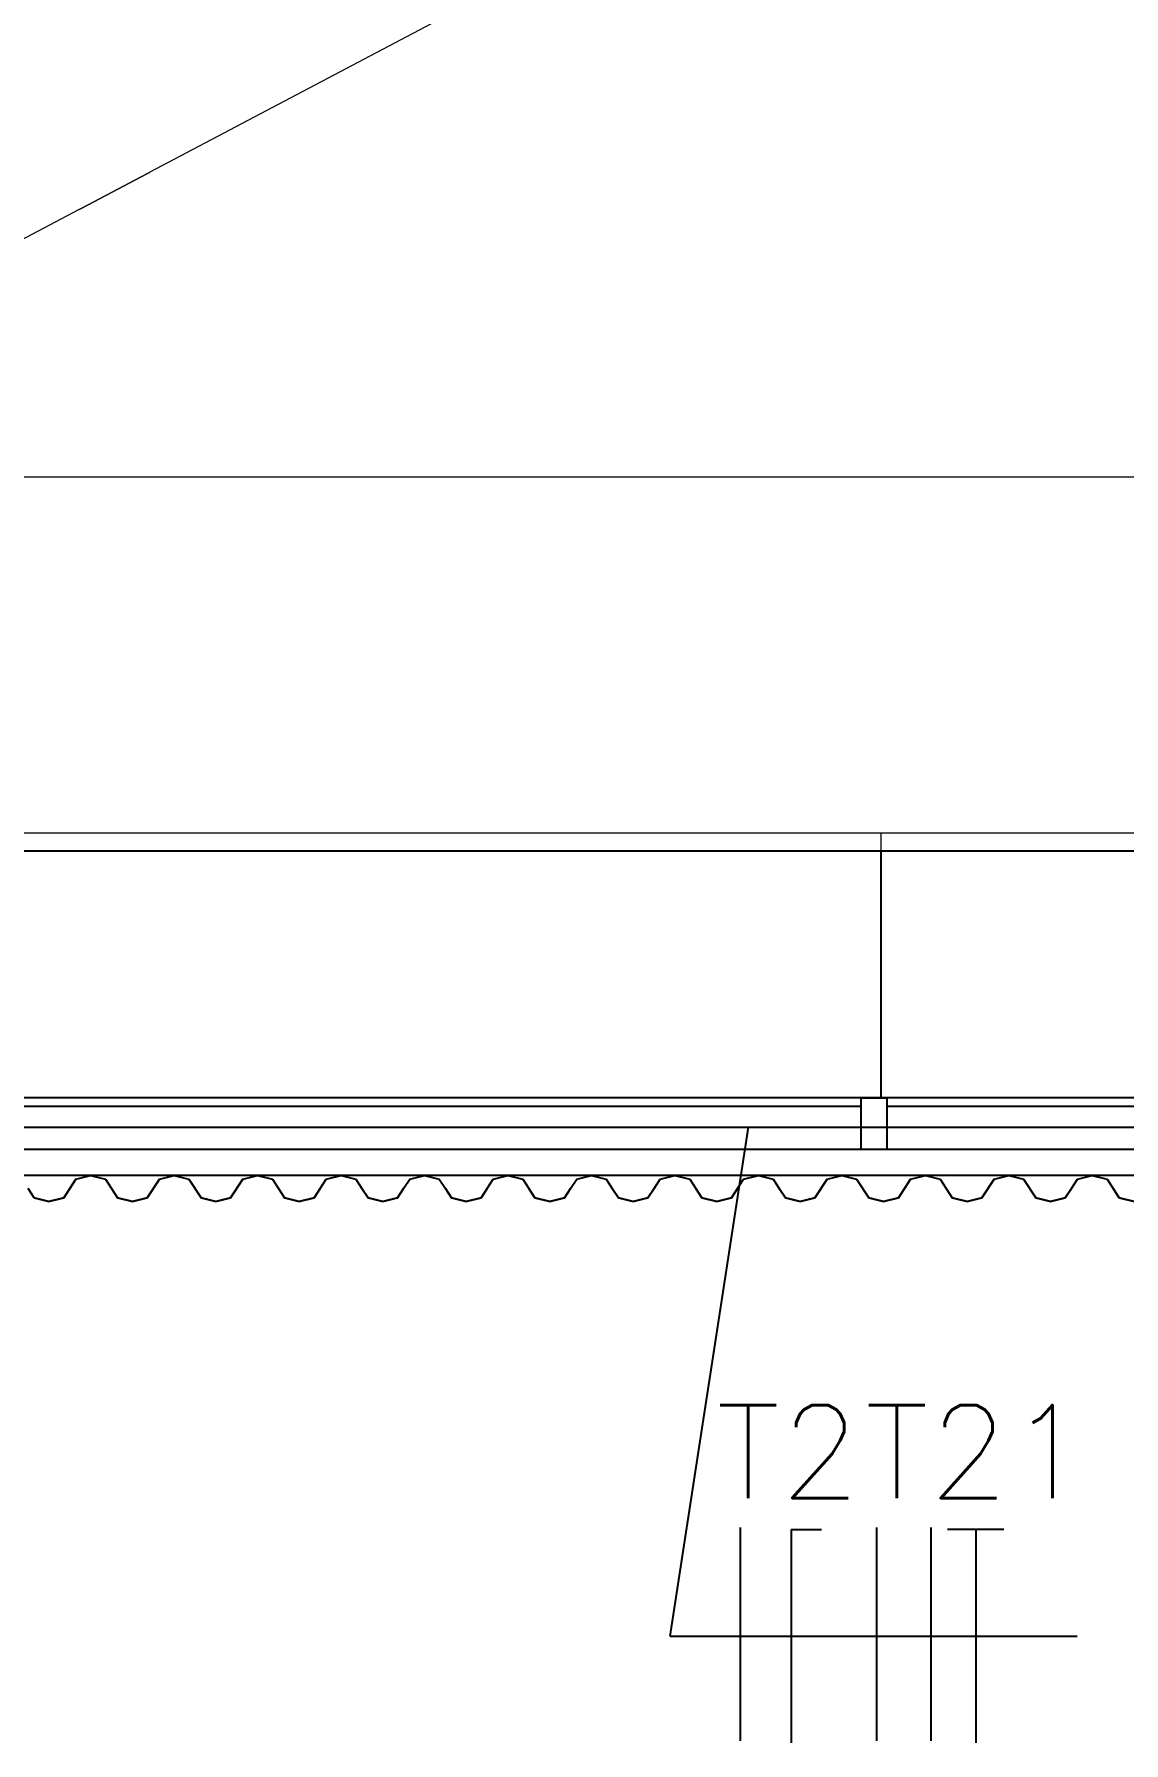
# Model space of a CAD drawing. Header units: millimetres. Extents: x 27525 to 1347740, y 16401 to 59429.
# Drawn here: x 648067 to 649330, y 33234 to 35216 of the extents above; entities that cross this region are included whole.
import ezdxf
from ezdxf.lldxf.tags import DXFTag

# ---------------------------------------------------------------- set-up
doc = ezdxf.new("R2010")
doc.units = ezdxf.units.MM
for name, color, linetype in [('ARQUITETURA', 8, 'Continuous'), ('ELETRICA', 3, 'Continuous'), ('Eletruto embutido no piso', 4, 'HIDDEN'), ('PERFILADO', 2, 'Continuous')]:
    doc.layers.add(name, color=color, linetype=linetype)
doc.layers.add('Mobiliário', color=151, linetype='Continuous', lineweight=9, plot=False)
doc.styles.get("Standard").update_dxf_attribs({"font": 'romans.shx'})
tags = doc.linetypes.add('HIDDEN', pattern=[0.375, 0.25, -0.125]).pattern_tags.tags
tags[6:7] = [DXFTag(74, 4), DXFTag(75, 0), DXFTag(340, '0'), DXFTag(46, 1.0), DXFTag(50, 0.0), DXFTag(44, 0.0), DXFTag(45, 0.0)]
tags[4:5] = [DXFTag(74, 4), DXFTag(75, 0), DXFTag(340, '0'), DXFTag(46, 1.0), DXFTag(50, 0.0), DXFTag(44, 0.0), DXFTag(45, 0.0)]

# ---------------------------------------------------------------- blocks, each defined once
blk = doc.blocks.new('N1')
at = {"layer": 'ARQUITETURA', "color": 4, "lineweight": -2, "ltscale": 1.3}
for q in [(603856.7, 118519.9), (603915.2, 118932.3)]:
    blk.add_line((603856.7, 118932.3), q, dxfattribs=at)
blk = doc.blocks.new('te')
at = {"layer": 'ARQUITETURA', "color": 4, "lineweight": -2}
for p, q in [((645596.8, 24561.6), (645531.3, 24561.6)), ((645564.1, 24561.6), (645564.1, 24314.2))]:
    blk.add_line(p, q, dxfattribs=at)

msp = doc.modelspace()

# ---------------------------------------------------------------- linework, layer by layer
at = {"color": 0}
for p, q in [((649049.055, 34268.373), (647849.055, 34268.373)), ((649049.055, 33982.375), (649049.055, 34268.373)), ((649049.055, 33982.375), (649049.055, 34268.373)), ((650249.055, 34268.373), (649049.055, 34268.373)), ((649049.055, 33982.375), (649049.055, 34268.373)), ((649049.055, 33982.375), (649049.055, 34268.373)), ((650249.055, 34268.373), (649049.055, 34268.373)), ((649049.055, 33982.375), (647849.055, 33982.375)), ((649049.055, 33982.375), (647849.055, 33982.375)), ((649025.548, 33972.209), (647855.548, 33972.21)), ((649025.548, 33972.209), (647855.548, 33972.21)), ((649025.548, 33982.376), (649055.548, 33982.376)), ((649025.548, 33922.376), (649025.548, 33982.376)), ((649025.548, 33922.376), (649025.548, 33982.376)), ((649025.548, 33982.376), (649055.548, 33982.376)), ((650249.055, 33982.375), (649049.055, 33982.375)), ((650249.055, 33982.375), (649049.055, 33982.375)), ((649055.548, 33982.376), (649055.548, 33922.376)), ((649055.548, 33982.376), (649055.548, 33922.376)), ((650225.548, 33972.209), (649055.548, 33972.209)), ((650225.548, 33972.209), (649055.548, 33972.209)), ((649025.548, 33922.376), (647855.548, 33922.376)), ((649055.548, 33922.376), (649025.548, 33922.376)), ((649055.548, 33922.376), (649025.548, 33922.376)), ((650225.548, 33922.376), (649055.548, 33922.376)), ((650573.957, 33892.376), (641523.957, 33892.376)), ((648115.027, 33887.955), (648100.85, 33866.61)), ((648100.85, 33866.61), (648115.027, 33887.955)), ((648100.85, 33866.61), (648115.027, 33887.955)), ((648115.027, 33887.955), (648132.138, 33892.376)), ((648115.027, 33887.955), (648132.138, 33892.376)), ((648115.027, 33887.955), (648132.138, 33892.376)), ((648132.138, 33892.376), (648149.25, 33887.955)), ((648132.138, 33892.376), (648149.25, 33887.955)), ((648132.138, 33892.376), (648149.25, 33887.955)), ((648149.25, 33887.955), (648163.426, 33866.61)), ((648149.25, 33887.955), (648163.426, 33866.61)), ((648149.25, 33887.955), (648163.426, 33866.61)), ((648211.826, 33887.955), (648197.65, 33866.61)), ((648197.65, 33866.61), (648211.826, 33887.955)), ((648197.65, 33866.61), (648211.826, 33887.955)), ((648211.826, 33887.955), (648228.938, 33892.376)), ((648211.826, 33887.955), (648228.938, 33892.376)), ((648211.826, 33887.955), (648228.938, 33892.376)), ((648228.938, 33892.376), (648246.05, 33887.955)), ((648228.938, 33892.376), (648246.05, 33887.955)), ((648228.938, 33892.376), (648246.05, 33887.955)), ((648246.05, 33887.955), (648260.226, 33866.61)), ((648246.05, 33887.955), (648260.226, 33866.61)), ((648246.05, 33887.955), (648260.226, 33866.61)), ((648308.626, 33887.955), (648294.45, 33866.61)), ((648294.45, 33866.61), (648308.626, 33887.955)), ((648294.45, 33866.61), (648308.626, 33887.955)), ((648308.626, 33887.955), (648325.738, 33892.376)), ((648308.626, 33887.955), (648325.738, 33892.376)), ((648308.626, 33887.955), (648325.738, 33892.376)), ((648325.738, 33892.376), (648342.85, 33887.955)), ((648325.738, 33892.376), (648342.85, 33887.955)), ((648325.738, 33892.376), (648342.85, 33887.955)), ((648342.85, 33887.955), (648357.026, 33866.61)), ((648342.85, 33887.955), (648357.026, 33866.61)), ((648342.85, 33887.955), (648357.026, 33866.61)), ((648398.338, 33877.282), (648405.426, 33887.955)), ((648398.338, 33877.282), (648405.426, 33887.955)), ((648398.338, 33877.282), (648405.426, 33887.955)), ((648405.426, 33887.955), (648422.538, 33892.376)), ((648405.426, 33887.955), (648422.538, 33892.376)), ((648405.426, 33887.955), (648422.538, 33892.376)), ((648422.538, 33892.376), (648439.65, 33887.955)), ((648422.538, 33892.376), (648439.65, 33887.955)), ((648422.538, 33892.376), (648439.65, 33887.955)), ((648439.65, 33887.955), (648446.738, 33877.282)), ((648439.65, 33887.955), (648446.738, 33877.282)), ((648439.65, 33887.955), (648446.738, 33877.282)), ((648495.138, 33877.282), (648502.226, 33887.955)), ((648495.138, 33877.282), (648502.226, 33887.955)), ((648495.138, 33877.282), (648502.226, 33887.955)), ((648502.226, 33887.955), (648519.338, 33892.376)), ((648502.226, 33887.955), (648519.338, 33892.376)), ((648502.226, 33887.955), (648519.338, 33892.376)), ((648519.338, 33892.376), (648536.449, 33887.955)), ((648519.338, 33892.376), (648536.449, 33887.955)), ((648519.338, 33892.376), (648536.449, 33887.955)), ((648536.449, 33887.955), (648543.538, 33877.282)), ((648536.449, 33887.955), (648543.538, 33877.282)), ((648536.449, 33887.955), (648543.538, 33877.282)), ((648591.938, 33877.282), (648599.026, 33887.955)), ((648591.938, 33877.282), (648599.026, 33887.955)), ((648591.938, 33877.282), (648599.026, 33887.955)), ((648599.026, 33887.955), (648616.138, 33892.376)), ((648599.026, 33887.955), (648616.138, 33892.376)), ((648599.026, 33887.955), (648616.138, 33892.376)), ((648616.138, 33892.376), (648633.249, 33887.955)), ((648616.138, 33892.376), (648633.249, 33887.955)), ((648616.138, 33892.376), (648633.249, 33887.955)), ((648633.249, 33887.955), (648640.338, 33877.282)), ((648633.249, 33887.955), (648640.338, 33877.282)), ((648633.249, 33887.955), (648640.338, 33877.282)), ((648688.737, 33877.282), (648695.826, 33887.955)), ((648688.737, 33877.282), (648695.826, 33887.955)), ((648688.737, 33877.282), (648695.826, 33887.955)), ((648695.826, 33887.955), (648712.937, 33892.376)), ((648695.826, 33887.955), (648712.937, 33892.376)), ((648695.826, 33887.955), (648712.937, 33892.376)), ((648712.937, 33892.376), (648730.049, 33887.955)), ((648712.937, 33892.376), (648730.049, 33887.955)), ((648712.937, 33892.376), (648730.049, 33887.955)), ((648730.049, 33887.955), (648737.137, 33877.282)), ((648730.049, 33887.955), (648737.137, 33877.282)), ((648730.049, 33887.955), (648737.137, 33877.282)), ((648785.537, 33877.282), (648792.625, 33887.955)), ((648785.537, 33877.282), (648792.625, 33887.955)), ((648785.537, 33877.282), (648792.625, 33887.955)), ((648792.625, 33887.955), (648809.737, 33892.376)), ((648792.625, 33887.955), (648809.737, 33892.376)), ((648792.625, 33887.955), (648809.737, 33892.376)), ((648809.737, 33892.376), (648826.849, 33887.955)), ((648809.737, 33892.376), (648826.849, 33887.955)), ((648809.737, 33892.376), (648826.849, 33887.955)), ((648826.849, 33887.955), (648833.937, 33877.282)), ((648826.849, 33887.955), (648833.937, 33877.282)), ((648826.849, 33887.955), (648833.937, 33877.282)), ((648882.337, 33877.282), (648889.425, 33887.955)), ((648882.337, 33877.282), (648889.425, 33887.955)), ((648882.337, 33877.282), (648889.425, 33887.955)), ((648889.425, 33887.955), (648906.537, 33892.376)), ((648889.425, 33887.955), (648906.537, 33892.376)), ((648889.425, 33887.955), (648906.537, 33892.376)), ((648906.537, 33892.376), (648923.648, 33887.955)), ((648906.537, 33892.376), (648923.648, 33887.955)), ((648906.537, 33892.376), (648923.648, 33887.955)), ((648923.648, 33887.955), (648930.737, 33877.282)), ((648923.648, 33887.955), (648930.737, 33877.282)), ((648923.648, 33887.955), (648930.737, 33877.282)), ((648986.225, 33887.955), (648972.048, 33866.61)), ((648972.048, 33866.61), (648986.225, 33887.955)), ((648972.048, 33866.61), (648986.225, 33887.955)), ((648986.225, 33887.955), (649003.337, 33892.376)), ((648986.225, 33887.955), (649003.337, 33892.376)), ((648986.225, 33887.955), (649003.337, 33892.376)), ((649003.337, 33892.376), (649020.448, 33887.955)), ((649003.337, 33892.376), (649020.448, 33887.955)), ((649003.337, 33892.376), (649020.448, 33887.955)), ((649020.448, 33887.955), (649034.625, 33866.61)), ((649020.448, 33887.955), (649034.625, 33866.61)), ((649020.448, 33887.955), (649034.625, 33866.61)), ((649083.025, 33887.955), (649068.848, 33866.61)), ((649068.848, 33866.61), (649083.025, 33887.955)), ((649068.848, 33866.61), (649083.025, 33887.955)), ((649083.025, 33887.955), (649100.137, 33892.376)), ((649083.025, 33887.955), (649100.137, 33892.376)), ((649083.025, 33887.955), (649100.137, 33892.376)), ((649100.137, 33892.376), (649117.248, 33887.955)), ((649100.137, 33892.376), (649117.248, 33887.955)), ((649100.137, 33892.376), (649117.248, 33887.955)), ((649117.248, 33887.955), (649131.425, 33866.61)), ((649117.248, 33887.955), (649131.425, 33866.61)), ((649117.248, 33887.955), (649131.425, 33866.61)), ((649179.825, 33887.955), (649165.648, 33866.61)), ((649165.648, 33866.61), (649179.825, 33887.955)), ((649165.648, 33866.61), (649179.825, 33887.955)), ((649179.825, 33887.955), (649196.937, 33892.376)), ((649179.825, 33887.955), (649196.937, 33892.376)), ((649179.825, 33887.955), (649196.937, 33892.376)), ((649196.937, 33892.376), (649214.048, 33887.955)), ((649196.937, 33892.376), (649214.048, 33887.955)), ((649196.937, 33892.376), (649214.048, 33887.955)), ((649214.048, 33887.955), (649228.225, 33866.61)), ((649214.048, 33887.955), (649228.225, 33866.61)), ((649214.048, 33887.955), (649228.225, 33866.61)), ((649269.537, 33877.282), (649276.625, 33887.955)), ((649269.537, 33877.282), (649276.625, 33887.955)), ((649269.537, 33877.282), (649276.625, 33887.955)), ((649276.625, 33887.955), (649293.736, 33892.376)), ((649276.625, 33887.955), (649293.736, 33892.376)), ((649276.625, 33887.955), (649293.736, 33892.376)), ((649293.736, 33892.376), (649310.848, 33887.955)), ((649293.736, 33892.376), (649310.848, 33887.955)), ((649293.736, 33892.376), (649310.848, 33887.955)), ((649310.848, 33887.955), (649317.937, 33877.282)), ((649310.848, 33887.955), (649317.937, 33877.282)), ((649310.848, 33887.955), (649317.937, 33877.282)), ((648066.627, 33866.61), (648059.538, 33877.282)), ((648391.25, 33866.61), (648398.338, 33877.282)), ((648398.338, 33877.282), (648391.25, 33866.61)), ((648391.25, 33866.61), (648398.338, 33877.282)), ((648453.826, 33866.61), (648446.738, 33877.282)), ((648446.738, 33877.282), (648453.826, 33866.61)), ((648446.738, 33877.282), (648453.826, 33866.61)), ((648488.049, 33866.61), (648495.138, 33877.282)), ((648495.138, 33877.282), (648488.049, 33866.61)), ((648488.049, 33866.61), (648495.138, 33877.282)), ((648550.626, 33866.61), (648543.538, 33877.282)), ((648543.538, 33877.282), (648550.626, 33866.61)), ((648543.538, 33877.282), (648550.626, 33866.61)), ((648584.849, 33866.61), (648591.938, 33877.282)), ((648591.938, 33877.282), (648584.849, 33866.61)), ((648584.849, 33866.61), (648591.938, 33877.282)), ((648647.426, 33866.61), (648640.338, 33877.282)), ((648640.338, 33877.282), (648647.426, 33866.61)), ((648640.338, 33877.282), (648647.426, 33866.61)), ((648681.649, 33866.61), (648688.737, 33877.282)), ((648688.737, 33877.282), (648681.649, 33866.61)), ((648681.649, 33866.61), (648688.737, 33877.282)), ((648744.225, 33866.61), (648737.137, 33877.282)), ((648737.137, 33877.282), (648744.225, 33866.61)), ((648737.137, 33877.282), (648744.225, 33866.61)), ((648778.449, 33866.61), (648785.537, 33877.282)), ((648785.537, 33877.282), (648778.449, 33866.61)), ((648778.449, 33866.61), (648785.537, 33877.282)), ((648841.025, 33866.61), (648833.937, 33877.282)), ((648833.937, 33877.282), (648841.025, 33866.61)), ((648833.937, 33877.282), (648841.025, 33866.61)), ((648875.248, 33866.61), (648882.337, 33877.282)), ((648882.337, 33877.282), (648875.248, 33866.61)), ((648875.248, 33866.61), (648882.337, 33877.282)), ((648937.825, 33866.61), (648930.737, 33877.282)), ((648930.737, 33877.282), (648937.825, 33866.61)), ((648930.737, 33877.282), (648937.825, 33866.61)), ((649262.448, 33866.61), (649269.537, 33877.282)), ((649269.537, 33877.282), (649262.448, 33866.61)), ((649262.448, 33866.61), (649269.537, 33877.282)), ((649325.025, 33866.61), (649317.937, 33877.282)), ((649317.937, 33877.282), (649325.025, 33866.61)), ((649317.937, 33877.282), (649325.025, 33866.61)), ((648066.627, 33866.61), (648083.738, 33862.189)), ((648083.738, 33862.189), (648066.627, 33866.61)), ((648066.627, 33866.61), (648083.738, 33862.189)), ((648083.738, 33862.189), (648100.85, 33866.61)), ((648100.85, 33866.61), (648083.738, 33862.189)), ((648083.738, 33862.189), (648100.85, 33866.61)), ((648163.426, 33866.61), (648180.538, 33862.189)), ((648180.538, 33862.189), (648163.426, 33866.61)), ((648163.426, 33866.61), (648180.538, 33862.189)), ((648180.538, 33862.189), (648197.65, 33866.61)), ((648197.65, 33866.61), (648180.538, 33862.189)), ((648180.538, 33862.189), (648197.65, 33866.61)), ((648260.226, 33866.61), (648277.338, 33862.189)), ((648277.338, 33862.189), (648260.226, 33866.61)), ((648260.226, 33866.61), (648277.338, 33862.189)), ((648277.338, 33862.189), (648294.45, 33866.61)), ((648294.45, 33866.61), (648277.338, 33862.189)), ((648277.338, 33862.189), (648294.45, 33866.61)), ((648357.026, 33866.61), (648374.138, 33862.189)), ((648374.138, 33862.189), (648357.026, 33866.61)), ((648357.026, 33866.61), (648374.138, 33862.189)), ((648374.138, 33862.189), (648391.25, 33866.61)), ((648391.25, 33866.61), (648374.138, 33862.189)), ((648374.138, 33862.189), (648391.25, 33866.61)), ((648453.826, 33866.61), (648470.938, 33862.189)), ((648470.938, 33862.189), (648453.826, 33866.61)), ((648453.826, 33866.61), (648470.938, 33862.189)), ((648470.938, 33862.189), (648488.049, 33866.61)), ((648488.049, 33866.61), (648470.938, 33862.189)), ((648470.938, 33862.189), (648488.049, 33866.61)), ((648550.626, 33866.61), (648567.738, 33862.189)), ((648567.738, 33862.189), (648550.626, 33866.61)), ((648550.626, 33866.61), (648567.738, 33862.189)), ((648567.738, 33862.189), (648584.849, 33866.61)), ((648584.849, 33866.61), (648567.738, 33862.189)), ((648567.738, 33862.189), (648584.849, 33866.61)), ((648647.426, 33866.61), (648664.537, 33862.189)), ((648664.537, 33862.189), (648647.426, 33866.61)), ((648647.426, 33866.61), (648664.537, 33862.189)), ((648664.537, 33862.189), (648681.649, 33866.61)), ((648681.649, 33866.61), (648664.537, 33862.189)), ((648664.537, 33862.189), (648681.649, 33866.61)), ((648744.225, 33866.61), (648761.337, 33862.189)), ((648761.337, 33862.189), (648744.225, 33866.61)), ((648744.225, 33866.61), (648761.337, 33862.189)), ((648761.337, 33862.189), (648778.449, 33866.61)), ((648778.449, 33866.61), (648761.337, 33862.189)), ((648761.337, 33862.189), (648778.449, 33866.61)), ((648841.025, 33866.61), (648858.137, 33862.189)), ((648858.137, 33862.189), (648841.025, 33866.61)), ((648841.025, 33866.61), (648858.137, 33862.189)), ((648858.137, 33862.189), (648875.248, 33866.61)), ((648875.248, 33866.61), (648858.137, 33862.189)), ((648858.137, 33862.189), (648875.248, 33866.61)), ((648937.825, 33866.61), (648954.937, 33862.189)), ((648954.937, 33862.189), (648937.825, 33866.61)), ((648937.825, 33866.61), (648954.937, 33862.189)), ((648954.937, 33862.189), (648972.048, 33866.61)), ((648972.048, 33866.61), (648954.937, 33862.189)), ((648954.937, 33862.189), (648972.048, 33866.61)), ((649034.625, 33866.61), (649051.737, 33862.189)), ((649051.737, 33862.189), (649034.625, 33866.61)), ((649034.625, 33866.61), (649051.737, 33862.189)), ((649051.737, 33862.189), (649068.848, 33866.61)), ((649068.848, 33866.61), (649051.737, 33862.189)), ((649051.737, 33862.189), (649068.848, 33866.61)), ((649131.425, 33866.61), (649148.537, 33862.189)), ((649148.537, 33862.189), (649131.425, 33866.61)), ((649131.425, 33866.61), (649148.537, 33862.189)), ((649148.537, 33862.189), (649165.648, 33866.61)), ((649165.648, 33866.61), (649148.537, 33862.189)), ((649148.537, 33862.189), (649165.648, 33866.61)), ((649228.225, 33866.61), (649245.337, 33862.189)), ((649245.337, 33862.189), (649228.225, 33866.61)), ((649228.225, 33866.61), (649245.337, 33862.189)), ((649245.337, 33862.189), (649262.448, 33866.61)), ((649262.448, 33866.61), (649245.337, 33862.189)), ((649245.337, 33862.189), (649262.448, 33866.61)), ((649325.025, 33866.61), (649342.136, 33862.189)), ((649342.136, 33862.189), (649325.025, 33866.61)), ((649325.025, 33866.61), (649342.136, 33862.189))]:
    msp.add_line(p, q, dxfattribs=at)
at = {"layer": 'ARQUITETURA', "color": 4, "lineweight": -2, "ltscale": 1.3}
for p, q in [((648885.42, 33484.207), (648885.42, 33236.807)), ((649043.627, 33484.207), (649043.627, 33236.807)), ((649106.638, 33484.207), (649106.638, 33236.807))]:
    msp.add_line(p, q, dxfattribs=at)
at = {"layer": 'Eletruto embutido no piso', "ltscale": 400}
msp.add_line((647833.199, 33948.589), (649533.199, 33948.589), dxfattribs=at)
at = {"layer": 'Mobiliário'}
for p, q in [((648201.226, 35056.345), (648598.966, 35266.296)), ((647989.747, 34944.713), (648118.286, 35012.564)), ((649818.441, 34702.392), (647318.928, 34702.392)), ((649818.441, 34289.385), (647318.928, 34289.385)), ((649049.055, 34268.373), (649049.055, 34289.385)), ((649049.055, 34268.373), (649049.055, 34289.385))]:
    msp.add_line(p, q, dxfattribs=at)
msp.add_lwpolyline([(648118.286, 35012.564), (648118.331, 35012.587), (648118.375, 35012.611), (648118.42, 35012.634), (648118.464, 35012.658), (648118.508, 35012.681), (648118.553, 35012.705), (648118.597, 35012.728), (648118.642, 35012.751), (648118.686, 35012.775), (648118.73, 35012.798), (648118.775, 35012.822), (648118.819, 35012.845), (648118.864, 35012.869), (648118.908, 35012.892), (648118.953, 35012.916), (648118.997, 35012.939), (648119.041, 35012.962), (648119.086, 35012.986), (648119.13, 35013.009), (648119.175, 35013.033), (648119.219, 35013.056), (648119.263, 35013.08), (648119.308, 35013.103), (648119.352, 35013.127), (648119.397, 35013.15), (648119.441, 35013.173), (648119.486, 35013.197), (648119.53, 35013.22), (648119.574, 35013.244), (648119.619, 35013.267), (648119.663, 35013.291), (648119.708, 35013.314), (648119.752, 35013.338), (648119.796, 35013.361), (648119.841, 35013.384), (648119.885, 35013.408), (648119.93, 35013.431), (648119.974, 35013.455), (648120.019, 35013.478), (648120.063, 35013.502), (648120.107, 35013.525), (648120.152, 35013.549), (648120.196, 35013.572), (648120.241, 35013.596), (648120.285, 35013.619), (648120.329, 35013.642), (648120.374, 35013.666), (648120.418, 35013.689), (648120.463, 35013.713), (648120.507, 35013.736), (648120.552, 35013.76), (648120.596, 35013.783), (648120.64, 35013.807), (648120.685, 35013.83), (648120.729, 35013.853), (648120.774, 35013.877), (648120.818, 35013.9), (648120.862, 35013.924), (648120.907, 35013.947), (648120.951, 35013.971), (648120.996, 35013.994), (648121.04, 35014.018), (648121.085, 35014.041), (648121.129, 35014.064), (648121.173, 35014.088), (648121.218, 35014.111), (648121.262, 35014.135), (648121.316, 35014.163), (648121.369, 35014.191), (648121.422, 35014.219), (648121.476, 35014.248), (648121.529, 35014.276), (648121.583, 35014.304), (648121.636, 35014.332), (648121.69, 35014.36), (648121.743, 35014.389), (648121.796, 35014.417), (648121.85, 35014.445), (648121.903, 35014.473), (648121.957, 35014.501), (648122.01, 35014.53), (648122.064, 35014.558), (648122.117, 35014.586), (648122.17, 35014.614), (648122.224, 35014.642), (648122.277, 35014.671), (648122.331, 35014.699), (648122.384, 35014.727), (648122.437, 35014.755), (648122.491, 35014.783), (648122.544, 35014.812), (648122.598, 35014.84), (648122.651, 35014.868), (648122.705, 35014.896), (648122.758, 35014.924), (648122.811, 35014.953), (648122.865, 35014.981), (648122.918, 35015.009), (648122.972, 35015.037), (648123.025, 35015.065), (648123.079, 35015.094), (648123.132, 35015.122), (648123.185, 35015.15), (648123.239, 35015.178), (648123.292, 35015.206), (648123.346, 35015.235), (648123.399, 35015.263), (648123.452, 35015.291), (648123.506, 35015.319), (648123.559, 35015.347), (648123.613, 35015.376), (648123.666, 35015.404), (648123.72, 35015.432), (648123.773, 35015.46), (648123.826, 35015.488), (648123.88, 35015.517), (648123.933, 35015.545), (648123.987, 35015.573), (648124.04, 35015.601), (648124.094, 35015.629), (648124.147, 35015.657), (648124.2, 35015.686), (648124.254, 35015.714), (648124.307, 35015.742), (648124.361, 35015.77), (648124.414, 35015.798), (648124.467, 35015.827), (648124.521, 35015.855), (648124.574, 35015.883), (648124.628, 35015.911), (648124.681, 35015.939), (648124.735, 35015.968), (648124.788, 35015.996), (648124.841, 35016.024), (648124.903, 35016.057), (648124.965, 35016.09), (648125.028, 35016.122), (648125.09, 35016.155), (648125.152, 35016.188), (648125.214, 35016.221), (648125.276, 35016.253), (648125.338, 35016.286), (648125.4, 35016.319), (648125.462, 35016.351), (648125.524, 35016.384), (648125.586, 35016.417), (648125.648, 35016.45), (648125.71, 35016.482), (648125.772, 35016.515), (648125.834, 35016.548), (648125.896, 35016.581), (648125.958, 35016.613), (648126.02, 35016.646), (648126.082, 35016.679), (648126.144, 35016.712), (648126.206, 35016.744), (648126.268, 35016.777), (648126.33, 35016.81), (648126.392, 35016.843), (648126.454, 35016.875), (648126.516, 35016.908), (648126.578, 35016.941), (648126.64, 35016.974), (648126.702, 35017.006), (648126.764, 35017.039), (648126.826, 35017.072), (648126.888, 35017.104), (648126.95, 35017.137), (648127.012, 35017.17), (648127.074, 35017.203), (648127.136, 35017.235), (648127.198, 35017.268), (648127.26, 35017.301), (648127.322, 35017.334), (648127.384, 35017.366), (648127.446, 35017.399), (648127.508, 35017.432), (648127.57, 35017.465), (648127.632, 35017.497), (648127.694, 35017.53), (648127.756, 35017.563), (648127.819, 35017.596), (648127.881, 35017.628), (648127.943, 35017.661), (648128.005, 35017.694), (648128.067, 35017.727), (648128.129, 35017.759), (648128.191, 35017.792), (648128.253, 35017.825), (648128.315, 35017.857), (648128.377, 35017.89), (648128.439, 35017.923), (648128.501, 35017.956), (648128.563, 35017.988), (648128.625, 35018.021), (648128.687, 35018.054), (648128.749, 35018.087), (648128.811, 35018.119), (648128.873, 35018.152), (648128.935, 35018.185), (648128.997, 35018.218), (648129.067, 35018.255), (648129.137, 35018.292), (648129.207, 35018.329), (648129.278, 35018.366), (648129.348, 35018.403), (648129.418, 35018.44), (648129.488, 35018.477), (648129.558, 35018.514), (648129.628, 35018.551), (648129.698, 35018.588), (648129.769, 35018.625), (648129.839, 35018.662), (648129.909, 35018.699), (648129.979, 35018.736), (648130.049, 35018.773), (648130.119, 35018.81), (648130.19, 35018.847), (648130.26, 35018.884), (648130.33, 35018.921), (648130.4, 35018.958), (648130.47, 35018.995), (648130.54, 35019.032), (648130.611, 35019.069), (648130.681, 35019.106), (648130.751, 35019.143), (648130.821, 35019.18), (648130.891, 35019.217), (648130.961, 35019.255), (648131.031, 35019.292), (648131.102, 35019.329), (648131.172, 35019.366), (648131.242, 35019.403), (648131.312, 35019.44), (648131.382, 35019.477), (648131.452, 35019.514), (648131.523, 35019.551), (648131.593, 35019.588), (648131.663, 35019.625), (648131.733, 35019.662), (648131.803, 35019.699), (648131.873, 35019.736), (648131.943, 35019.773), (648132.014, 35019.81), (648132.084, 35019.847), (648132.154, 35019.884), (648132.224, 35019.921), (648132.294, 35019.958), (648132.364, 35019.995), (648132.435, 35020.032), (648132.505, 35020.069), (648132.575, 35020.106), (648132.645, 35020.143), (648132.715, 35020.18), (648132.785, 35020.217), (648132.856, 35020.254), (648132.926, 35020.291), (648132.996, 35020.328), (648133.066, 35020.365), (648133.136, 35020.403), (648133.206, 35020.44), (648133.276, 35020.477), (648133.347, 35020.514), (648133.417, 35020.551), (648133.487, 35020.588), (648133.557, 35020.625), (648133.627, 35020.662), (648133.697, 35020.699), (648133.775, 35020.74), (648133.853, 35020.781), (648133.931, 35020.822), (648134.008, 35020.863), (648134.086, 35020.904), (648134.164, 35020.945), (648134.242, 35020.986), (648134.319, 35021.027), (648134.397, 35021.068), (648134.475, 35021.109), (648134.553, 35021.15), (648134.63, 35021.191), (648134.708, 35021.232), (648134.786, 35021.273), (648134.864, 35021.314), (648134.942, 35021.356), (648135.019, 35021.397), (648135.097, 35021.438), (648135.175, 35021.479), (648135.253, 35021.52), (648135.33, 35021.561), (648135.408, 35021.602), (648135.486, 35021.643), (648135.564, 35021.684), (648135.641, 35021.725), (648135.719, 35021.766), (648135.797, 35021.807), (648135.875, 35021.848), (648135.952, 35021.889), (648136.03, 35021.93), (648136.108, 35021.971), (648136.186, 35022.012), (648136.263, 35022.053), (648136.341, 35022.094), (648136.419, 35022.135), (648136.497, 35022.176), (648136.574, 35022.218), (648136.652, 35022.259), (648136.73, 35022.3), (648136.808, 35022.341), (648136.886, 35022.382), (648136.963, 35022.423), (648137.041, 35022.464), (648137.119, 35022.505), (648137.197, 35022.546), (648137.274, 35022.587), (648137.352, 35022.628), (648137.43, 35022.669), (648137.508, 35022.71), (648137.585, 35022.751), (648137.663, 35022.792), (648137.741, 35022.833), (648137.819, 35022.874), (648137.896, 35022.915), (648137.974, 35022.956), (648138.052, 35022.997), (648138.13, 35023.038), (648138.207, 35023.079), (648138.285, 35023.121), (648138.363, 35023.162), (648138.441, 35023.203), (648138.518, 35023.244), (648138.596, 35023.285), (648138.674, 35023.326), (648138.752, 35023.367), (648138.83, 35023.408), (648138.907, 35023.449), (648138.992, 35023.494), (648139.077, 35023.538), (648139.162, 35023.583), (648139.246, 35023.628), (648139.331, 35023.673), (648139.416, 35023.717), (648139.501, 35023.762), (648139.585, 35023.807), (648139.67, 35023.852), (648139.755, 35023.896), (648139.84, 35023.941), (648139.925, 35023.986), (648140.009, 35024.031), (648140.094, 35024.075), (648140.179, 35024.12), (648140.264, 35024.165), (648140.348, 35024.21), (648140.433, 35024.254), (648140.518, 35024.299), (648140.603, 35024.344), (648140.688, 35024.389), (648140.772, 35024.433), (648140.857, 35024.478), (648140.942, 35024.523), (648141.027, 35024.568), (648141.111, 35024.612), (648141.196, 35024.657), (648141.281, 35024.702), (648141.366, 35024.747), (648141.451, 35024.791), (648141.535, 35024.836), (648141.62, 35024.881), (648141.705, 35024.926), (648141.79, 35024.97), (648141.874, 35025.015), (648141.959, 35025.06), (648142.044, 35025.105), (648142.129, 35025.149), (648142.214, 35025.194), (648142.298, 35025.239), (648142.383, 35025.284), (648142.468, 35025.328), (648142.553, 35025.373), (648142.637, 35025.418), (648142.722, 35025.463), (648142.807, 35025.507), (648142.892, 35025.552), (648142.977, 35025.597), (648143.061, 35025.642), (648143.146, 35025.686), (648143.231, 35025.731), (648143.316, 35025.776), (648143.4, 35025.821), (648143.485, 35025.865), (648143.57, 35025.91), (648143.655, 35025.955), (648143.74, 35026), (648143.824, 35026.044), (648143.909, 35026.089), (648143.994, 35026.134), (648144.079, 35026.179), (648144.163, 35026.223), (648144.248, 35026.268), (648144.333, 35026.313), (648144.418, 35026.358), (648144.503, 35026.402), (648144.587, 35026.447), (648144.679, 35026.495), (648144.77, 35026.543), (648144.861, 35026.592), (648144.952, 35026.64), (648145.043, 35026.688), (648145.134, 35026.736), (648145.225, 35026.784), (648145.317, 35026.832), (648145.408, 35026.88), (648145.499, 35026.928), (648145.59, 35026.976), (648145.681, 35027.025), (648145.772, 35027.073), (648145.864, 35027.121), (648145.955, 35027.169), (648146.046, 35027.217), (648146.137, 35027.265), (648146.228, 35027.313), (648146.319, 35027.361), (648146.41, 35027.41), (648146.502, 35027.458), (648146.593, 35027.506), (648146.684, 35027.554), (648146.775, 35027.602), (648146.866, 35027.65), (648146.957, 35027.698), (648147.049, 35027.746), (648147.14, 35027.794), (648147.231, 35027.843), (648147.322, 35027.891), (648147.413, 35027.939), (648147.504, 35027.987), (648147.595, 35028.035), (648147.687, 35028.083), (648147.778, 35028.131), (648147.869, 35028.179), (648147.96, 35028.228), (648148.051, 35028.276), (648148.142, 35028.324), (648148.234, 35028.372), (648148.325, 35028.42), (648148.416, 35028.468), (648148.507, 35028.516), (648148.598, 35028.564), (648148.689, 35028.612), (648148.78, 35028.661), (648148.872, 35028.709), (648148.963, 35028.757), (648149.054, 35028.805), (648149.145, 35028.853), (648149.236, 35028.901), (648149.327, 35028.949), (648149.419, 35028.997), (648149.51, 35029.046), (648149.601, 35029.094), (648149.692, 35029.142), (648149.783, 35029.19), (648149.874, 35029.238), (648149.965, 35029.286), (648150.057, 35029.334), (648150.148, 35029.382), (648150.239, 35029.43), (648150.33, 35029.479), (648150.421, 35029.527), (648150.512, 35029.575), (648150.604, 35029.623), (648150.695, 35029.671), (648150.792, 35029.722), (648150.888, 35029.773), (648150.985, 35029.824), (648151.082, 35029.876), (648151.179, 35029.927), (648151.276, 35029.978), (648151.373, 35030.029), (648151.469, 35030.08), (648151.566, 35030.131), (648151.663, 35030.182), (648151.76, 35030.233), (648151.857, 35030.284), (648151.954, 35030.336), (648152.051, 35030.387), (648152.147, 35030.438), (648152.244, 35030.489), (648152.341, 35030.54), (648152.438, 35030.591), (648152.535, 35030.642), (648152.632, 35030.693), (648152.728, 35030.745), (648152.825, 35030.796), (648152.922, 35030.847), (648153.019, 35030.898), (648153.116, 35030.949), (648153.213, 35031), (648153.31, 35031.051), (648153.406, 35031.102), (648153.503, 35031.154), (648153.6, 35031.205), (648153.697, 35031.256), (648153.794, 35031.307), (648153.891, 35031.358), (648153.987, 35031.409), (648154.084, 35031.46), (648154.181, 35031.511), (648154.278, 35031.563), (648154.375, 35031.614), (648154.472, 35031.665), (648154.569, 35031.716), (648154.665, 35031.767), (648154.762, 35031.818), (648154.859, 35031.869), (648154.956, 35031.92), (648155.053, 35031.971), (648155.15, 35032.023), (648155.246, 35032.074), (648155.343, 35032.125), (648155.44, 35032.176), (648155.537, 35032.227), (648155.634, 35032.278), (648155.731, 35032.329), (648155.828, 35032.38), (648155.924, 35032.432), (648156.021, 35032.483), (648156.118, 35032.534), (648156.215, 35032.585), (648156.312, 35032.636), (648156.409, 35032.687), (648156.505, 35032.738), (648156.602, 35032.789), (648156.699, 35032.841), (648156.796, 35032.892), (648156.893, 35032.943), (648156.99, 35032.994), (648157.087, 35033.045), (648157.183, 35033.096), (648157.285, 35033.15), (648157.387, 35033.204), (648157.489, 35033.257), (648157.591, 35033.311), (648157.692, 35033.365), (648157.794, 35033.419), (648157.896, 35033.472), (648157.998, 35033.526), (648158.1, 35033.58), (648158.201, 35033.634), (648158.303, 35033.687), (648158.405, 35033.741), (648158.507, 35033.795), (648158.609, 35033.848), (648158.71, 35033.902), (648158.812, 35033.956), (648158.914, 35034.01), (648159.016, 35034.063), (648159.118, 35034.117), (648159.219, 35034.171), (648159.321, 35034.225), (648159.423, 35034.278), (648159.525, 35034.332), (648159.627, 35034.386), (648159.728, 35034.44), (648159.83, 35034.493), (648159.932, 35034.547), (648160.034, 35034.601), (648160.136, 35034.655), (648160.237, 35034.708), (648160.339, 35034.762), (648160.441, 35034.816), (648160.543, 35034.869), (648160.645, 35034.923), (648160.747, 35034.977), (648160.848, 35035.031), (648160.95, 35035.084), (648161.052, 35035.138), (648161.154, 35035.192), (648161.256, 35035.246), (648161.357, 35035.299), (648161.459, 35035.353), (648161.561, 35035.407), (648161.663, 35035.461), (648161.765, 35035.514), (648161.866, 35035.568), (648161.968, 35035.622), (648162.07, 35035.676), (648162.172, 35035.729), (648162.274, 35035.783), (648162.375, 35035.837), (648162.477, 35035.891), (648162.579, 35035.944), (648162.681, 35035.998), (648162.783, 35036.052), (648162.884, 35036.105), (648162.986, 35036.159), (648163.088, 35036.213), (648163.19, 35036.267), (648163.292, 35036.32), (648163.393, 35036.374), (648163.495, 35036.428), (648163.597, 35036.482), (648163.699, 35036.535), (648163.801, 35036.589), (648163.902, 35036.643), (648164.004, 35036.697), (648164.11, 35036.753), (648164.216, 35036.809), (648164.322, 35036.864), (648164.428, 35036.92), (648164.534, 35036.976), (648164.64, 35037.032), (648164.746, 35037.088), (648164.852, 35037.144), (648164.958, 35037.2), (648165.064, 35037.256), (648165.17, 35037.312), (648165.276, 35037.368), (648165.382, 35037.424), (648165.488, 35037.48), (648165.594, 35037.536), (648165.7, 35037.592), (648165.806, 35037.648), (648165.912, 35037.704), (648166.018, 35037.76), (648166.124, 35037.816), (648166.23, 35037.872), (648166.336, 35037.928), (648166.442, 35037.983), (648166.548, 35038.039), (648166.654, 35038.095), (648166.76, 35038.151), (648166.866, 35038.207), (648166.972, 35038.263), (648167.078, 35038.319), (648167.184, 35038.375), (648167.29, 35038.431), (648167.396, 35038.487), (648167.502, 35038.543), (648167.608, 35038.599), (648167.714, 35038.655), (648167.82, 35038.711), (648167.926, 35038.767), (648168.032, 35038.823), (648168.138, 35038.879), (648168.244, 35038.935), (648168.35, 35038.991), (648168.456, 35039.047), (648168.562, 35039.103), (648168.668, 35039.158), (648168.774, 35039.214), (648168.88, 35039.27), (648168.986, 35039.326), (648169.092, 35039.382), (648169.198, 35039.438), (648169.304, 35039.494), (648169.41, 35039.55), (648169.516, 35039.606), (648169.622, 35039.662), (648169.728, 35039.718), (648169.834, 35039.774), (648169.94, 35039.83), (648170.046, 35039.886), (648170.152, 35039.942), (648170.258, 35039.998), (648170.364, 35040.054), (648170.47, 35040.11), (648170.576, 35040.166), (648170.682, 35040.222), (648170.788, 35040.277), (648170.894, 35040.333), (648171, 35040.389), (648171.106, 35040.445), (648171.215, 35040.503), (648171.325, 35040.561), (648171.434, 35040.619), (648171.544, 35040.676), (648171.653, 35040.734), (648171.762, 35040.792), (648171.872, 35040.85), (648171.981, 35040.907), (648172.09, 35040.965), (648172.2, 35041.023), (648172.309, 35041.08), (648172.419, 35041.138), (648172.528, 35041.196), (648172.637, 35041.254), (648172.747, 35041.311), (648172.856, 35041.369), (648172.966, 35041.427), (648173.075, 35041.485), (648173.184, 35041.542), (648173.294, 35041.6), (648173.403, 35041.658), (648173.512, 35041.716), (648173.622, 35041.773), (648173.731, 35041.831), (648173.841, 35041.889), (648173.95, 35041.947), (648174.059, 35042.004), (648174.169, 35042.062), (648174.278, 35042.12), (648174.388, 35042.178), (648174.497, 35042.235), (648174.606, 35042.293), (648174.716, 35042.351), (648174.825, 35042.409), (648174.935, 35042.466), (648175.044, 35042.524), (648175.153, 35042.582), (648175.263, 35042.64), (648175.372, 35042.697), (648175.481, 35042.755), (648175.591, 35042.813), (648175.7, 35042.87), (648175.81, 35042.928), (648175.919, 35042.986), (648176.028, 35043.044), (648176.138, 35043.101), (648176.247, 35043.159), (648176.357, 35043.217), (648176.466, 35043.275), (648176.575, 35043.332), (648176.685, 35043.39), (648176.794, 35043.448), (648176.904, 35043.506), (648177.013, 35043.563), (648177.122, 35043.621), (648177.232, 35043.679), (648177.341, 35043.737), (648177.45, 35043.794), (648177.56, 35043.852), (648177.669, 35043.91), (648177.779, 35043.968), (648177.888, 35044.025), (648177.997, 35044.083), (648178.107, 35044.141), (648178.216, 35044.199), (648178.326, 35044.256), (648178.435, 35044.314), (648178.547, 35044.373), (648178.659, 35044.432), (648178.771, 35044.491), (648178.883, 35044.55), (648178.995, 35044.609), (648179.107, 35044.669), (648179.219, 35044.728), (648179.331, 35044.787), (648179.443, 35044.846), (648179.554, 35044.905), (648179.666, 35044.964), (648179.778, 35045.023), (648179.89, 35045.082), (648180.002, 35045.141), (648180.114, 35045.2), (648180.226, 35045.26), (648180.338, 35045.319), (648180.45, 35045.378), (648180.562, 35045.437), (648180.674, 35045.496), (648180.786, 35045.555), (648180.898, 35045.614), (648181.01, 35045.673), (648181.122, 35045.732), (648181.234, 35045.791), (648181.346, 35045.851), (648181.458, 35045.91), (648181.57, 35045.969), (648181.682, 35046.028), (648181.794, 35046.087), (648181.906, 35046.146), (648182.017, 35046.205), (648182.129, 35046.264), (648182.241, 35046.323), (648182.353, 35046.382), (648182.465, 35046.441), (648182.577, 35046.501), (648182.689, 35046.56), (648182.801, 35046.619), (648182.913, 35046.678), (648183.025, 35046.737), (648183.137, 35046.796), (648183.249, 35046.855), (648183.361, 35046.914), (648183.473, 35046.973), (648183.585, 35047.032), (648183.697, 35047.092), (648183.809, 35047.151), (648183.921, 35047.21), (648184.033, 35047.269), (648184.145, 35047.328), (648184.257, 35047.387), (648184.368, 35047.446), (648184.48, 35047.505), (648184.592, 35047.564), (648184.704, 35047.623), (648184.816, 35047.682), (648184.928, 35047.742), (648185.04, 35047.801), (648185.152, 35047.86), (648185.264, 35047.919), (648185.376, 35047.978), (648185.488, 35048.037), (648185.6, 35048.096), (648185.712, 35048.155), (648185.824, 35048.214), (648185.936, 35048.273), (648186.05, 35048.333), (648186.163, 35048.393), (648186.277, 35048.453), (648186.391, 35048.513), (648186.504, 35048.573), (648186.618, 35048.633), (648186.732, 35048.693), (648186.845, 35048.753), (648186.959, 35048.813), (648187.073, 35048.873), (648187.186, 35048.933), (648187.3, 35048.994), (648187.414, 35049.054), (648187.527, 35049.114), (648187.641, 35049.174), (648187.755, 35049.234), (648187.868, 35049.294), (648187.982, 35049.354), (648188.096, 35049.414), (648188.209, 35049.474), (648188.323, 35049.534), (648188.437, 35049.594), (648188.55, 35049.654), (648188.664, 35049.714), (648188.778, 35049.774), (648188.891, 35049.834), (648189.005, 35049.894), (648189.119, 35049.954), (648189.232, 35050.014), (648189.346, 35050.074), (648189.46, 35050.134), (648189.573, 35050.194), (648189.687, 35050.254), (648189.801, 35050.314), (648189.914, 35050.374), (648190.028, 35050.434), (648190.142, 35050.494), (648190.256, 35050.554), (648190.369, 35050.614), (648190.483, 35050.674), (648190.597, 35050.734), (648190.71, 35050.794), (648190.824, 35050.854), (648190.938, 35050.914), (648191.051, 35050.974), (648191.165, 35051.034), (648191.279, 35051.094), (648191.392, 35051.154), (648191.506, 35051.214), (648191.62, 35051.274), (648191.733, 35051.334), (648191.847, 35051.394), (648191.961, 35051.454), (648192.074, 35051.514), (648192.188, 35051.574), (648192.302, 35051.634), (648192.415, 35051.694), (648192.529, 35051.754), (648192.643, 35051.814), (648192.756, 35051.874), (648192.87, 35051.934), (648192.984, 35051.994), (648193.097, 35052.054), (648193.211, 35052.114), (648193.325, 35052.174), (648193.438, 35052.234), (648193.552, 35052.294), (648193.667, 35052.354), (648193.781, 35052.415), (648193.896, 35052.475), (648194.01, 35052.536), (648194.125, 35052.596), (648194.239, 35052.657), (648194.354, 35052.717), (648194.468, 35052.777), (648194.583, 35052.838), (648194.698, 35052.898), (648194.812, 35052.959), (648194.927, 35053.019), (648195.041, 35053.08), (648195.156, 35053.14), (648195.27, 35053.201), (648195.385, 35053.261), (648195.499, 35053.322), (648195.614, 35053.382), (648195.728, 35053.443), (648195.843, 35053.503), (648195.957, 35053.563), (648196.072, 35053.624), (648196.187, 35053.684), (648196.301, 35053.745), (648196.416, 35053.805), (648196.53, 35053.866), (648196.645, 35053.926), (648196.759, 35053.987), (648196.874, 35054.047), (648196.988, 35054.108), (648197.103, 35054.168), (648197.217, 35054.229), (648197.332, 35054.289), (648197.446, 35054.349), (648197.561, 35054.41), (648197.676, 35054.47), (648197.79, 35054.531), (648197.905, 35054.591), (648198.019, 35054.652), (648198.134, 35054.712), (648198.248, 35054.773), (648198.363, 35054.833), (648198.477, 35054.894), (648198.592, 35054.954), (648198.706, 35055.015), (648198.821, 35055.075), (648198.935, 35055.135), (648199.05, 35055.196), (648199.165, 35055.256), (648199.279, 35055.317), (648199.394, 35055.377), (648199.508, 35055.438), (648199.623, 35055.498), (648199.737, 35055.559), (648199.852, 35055.619), (648199.966, 35055.68), (648200.081, 35055.74), (648200.195, 35055.801), (648200.31, 35055.861), (648200.425, 35055.921), (648200.539, 35055.982), (648200.654, 35056.042), (648200.768, 35056.103), (648200.883, 35056.163), (648200.997, 35056.224), (648201.112, 35056.284), (648201.226, 35056.345)], dxfattribs=at)
at = {"layer": 'PERFILADO', "color": 1, "lineweight": -2, "ltscale": 1.3}
for q in [(648895.01, 33948.589), (649276.242, 33358.047)]:
    msp.add_line((648804.163, 33358.047), q, dxfattribs=at)

# ---------------------------------------------------------------- block references
at = {"layer": 'ARQUITETURA', "color": 1, "lineweight": -2, "xscale": 0.6, "yscale": 0.6, "zscale": 0.6}
msp.add_blockref('N1', (286630.456, -37877.615), dxfattribs=at)
at = {"layer": 'PERFILADO', "color": 1, "lineweight": -2}
msp.add_blockref('te', (3594.558, 8920.13), dxfattribs=at)

# ---------------------------------------------------------------- texts
at = {"layer": 'ELETRICA'}
for s, p in [('T2', (648857.755, 33518.128)), ('T21', (649029.986, 33518.128))]:
    msp.add_text(s, height=108, dxfattribs=at).set_placement(p)

doc.saveas('drawing.dxf')
